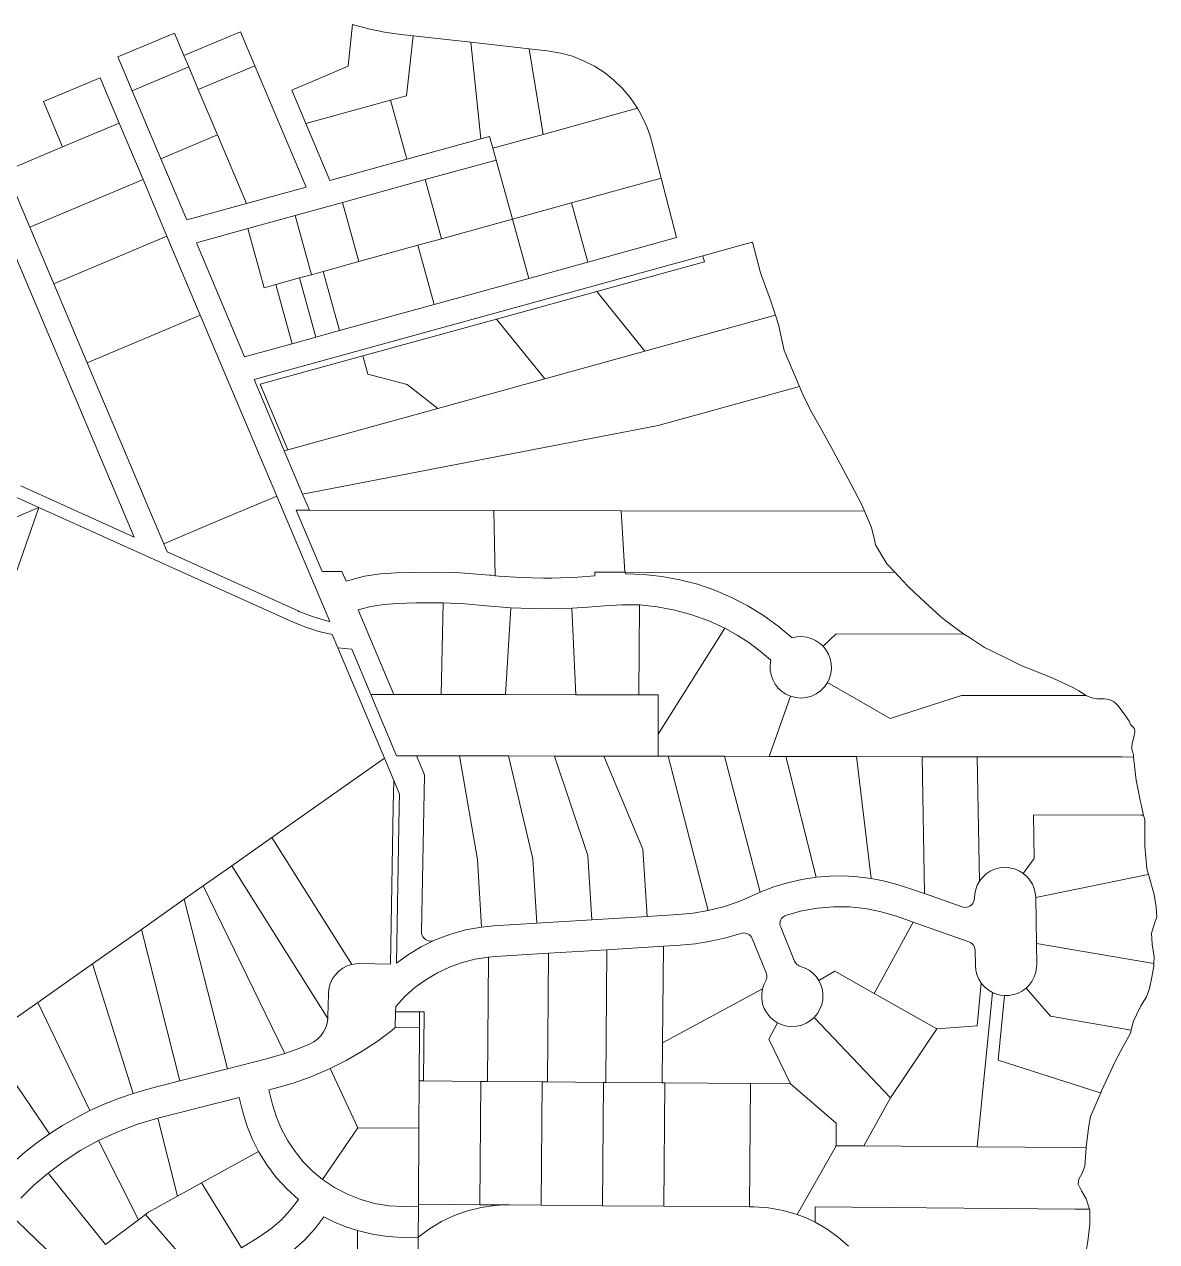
# Model space of a CAD drawing. Header units: feet. Extents: x 2741712 to 2750472, y 1004852 to 1013442.
# Drawn here: x 2744250 to 2746096, y 1011409 to 1013393 of the extents above; entities that cross this region are included whole.
import ezdxf

# ---------------------------------------------------------------- set-up
doc = ezdxf.new("R2010")
doc.units = ezdxf.units.FT
doc.header["$LTSCALE"] = 0.015
doc.header["$MEASUREMENT"] = 0
doc.layers.add('Carver County Parcels', color=7, linetype='Continuous')

msp = doc.modelspace()

# ---------------------------------------------------------------- linework, layer by layer
at = {"layer": 'Carver County Parcels', "lineweight": 5, "ltscale": 100}
for p, q in [((2744785.2, 1013392.9), (2744777.7, 1013325.5)), ((2744811.1, 1013385.8), (2744785.2, 1013392.9)), ((2744837.3, 1013380.3), (2744811.1, 1013385.8)), ((2744494.7, 1013378.7), (2744402.6, 1013339.8)), ((2744510.3, 1013341.9), (2744494.7, 1013378.7)), ((2744602.4, 1013380.8), (2744510.3, 1013341.9)), ((2744625.7, 1013325.5), (2744602.4, 1013380.8)), ((2744863.9, 1013376.5), (2744837.3, 1013380.3)), ((2744883.7, 1013374.2), (2744863.9, 1013376.5)), ((2744872.9, 1013276.6), (2744883.7, 1013374.2)), ((2744978.1, 1013363.7), (2744883.7, 1013374.2)), ((2744994, 1013206.3), (2744978.1, 1013363.7)), ((2744978.1, 1013363.7), (2744978.1, 1013363.7)), ((2745073, 1013353.1), (2744978.1, 1013363.7)), ((2745095.5, 1013213.6), (2745073, 1013353.1)), ((2745073, 1013353.1), (2745073, 1013353.1)), ((2745102.4, 1013349.9), (2745073, 1013353.1)), ((2745124.7, 1013346.1), (2745102.4, 1013349.9)), ((2745143.5, 1013340.8), (2745124.7, 1013346.1)), ((2745124.7, 1013346.1), (2745124.7, 1013346.1)), ((2744402.6, 1013339.8), (2744426, 1013284.5)), ((2744426, 1013284.5), (2744518.1, 1013323.4)), ((2744510.3, 1013341.9), (2744518.1, 1013323.4)), ((2744510.3, 1013341.9), (2744510.3, 1013341.9)), ((2744533.6, 1013286.6), (2744518.1, 1013323.4)), ((2744625.7, 1013325.5), (2744533.6, 1013286.6)), ((2744709.3, 1013127.7), (2744625.7, 1013325.5)), ((2744625.7, 1013325.5), (2744625.7, 1013325.5)), ((2744778, 1013324.7), (2744685.9, 1013285.8)), ((2744777.7, 1013325.5), (2744778, 1013324.7)), ((2745161.7, 1013333.7), (2745143.5, 1013340.8)), ((2745179.2, 1013324.8), (2745161.7, 1013333.7)), ((2745195.6, 1013314.2), (2745179.2, 1013324.8)), ((2744373.5, 1013305.8), (2744281.4, 1013266.9)), ((2744404.7, 1013232.1), (2744373.5, 1013305.8)), ((2745211, 1013302.1), (2745195.6, 1013314.2)), ((2744426, 1013284.5), (2744472.7, 1013174)), ((2744533.6, 1013286.6), (2744564.8, 1013212.9)), ((2744533.6, 1013286.6), (2744533.6, 1013286.6)), ((2744685.9, 1013285.8), (2744708.9, 1013231.3)), ((2745225, 1013288.5), (2745211, 1013302.1)), ((2745237.6, 1013273.5), (2745225, 1013288.5)), ((2744281.4, 1013266.9), (2744312.6, 1013193.2)), ((2744708.9, 1013231.3), (2744846.9, 1013269.4)), ((2744846.9, 1013269.4), (2744872.9, 1013276.6)), ((2744873.5, 1013173), (2744846.9, 1013269.4)), ((2744872.9, 1013276.6), (2744872.9, 1013276.6)), ((2745249.6, 1013256.1), (2745237.6, 1013273.5)), ((2745249.6, 1013256.1), (2745095.5, 1013213.6)), ((2745252.2, 1013251.6), (2745249.6, 1013256.1)), ((2745259.4, 1013238), (2745252.2, 1013251.6)), ((2744404.7, 1013232.1), (2744312.6, 1013193.2)), ((2744404.7, 1013232.1), (2744404.7, 1013232.1)), ((2744443.6, 1013140), (2744404.7, 1013232.1)), ((2744708.9, 1013231.3), (2744748.2, 1013138.5)), ((2745265.1, 1013224.7), (2745259.4, 1013238)), ((2745269.9, 1013211), (2745265.1, 1013224.7)), ((2744472.7, 1013174), (2744564.8, 1013212.9)), ((2744564.8, 1013212.9), (2744612.1, 1013100.9)), ((2744873.5, 1013173), (2744994, 1013206.3)), ((2744994, 1013206.3), (2745008.4, 1013210.3)), ((2745008.4, 1013210.3), (2745013.8, 1013191)), ((2745095.5, 1013213.6), (2745013.8, 1013191)), ((2745272.1, 1013203), (2745269.9, 1013211)), ((2744312.6, 1013193.2), (2744220.5, 1013154.3)), ((2745013.8, 1013191), (2745019.1, 1013171.7)), ((2745288, 1013142.2), (2745272.1, 1013203)), ((2744472.7, 1013174), (2744514.9, 1013074.1)), ((2744748.2, 1013138.5), (2744873.5, 1013173)), ((2744873.5, 1013173), (2744873.5, 1013173)), ((2745019.1, 1013171.7), (2744903.4, 1013139.8)), ((2745045.7, 1013075.3), (2745019.1, 1013171.7)), ((2745019.1, 1013171.7), (2745045.7, 1013075.3)), ((2745019.1, 1013171.7), (2745019.1, 1013171.7)), ((2744220.5, 1013154.3), (2744259.4, 1013062.2)), ((2744443.6, 1013140), (2744259.4, 1013062.2)), ((2744482.5, 1013047.9), (2744443.6, 1013140)), ((2744443.6, 1013140), (2744443.6, 1013140)), ((2744612.1, 1013100.9), (2744709.3, 1013127.7)), ((2744709.3, 1013127.7), (2744709.3, 1013127.7)), ((2744903.4, 1013139.8), (2744768.5, 1013102.6)), ((2744903.4, 1013139.8), (2744930, 1013043.4)), ((2745288, 1013142.2), (2745142.1, 1013101.9)), ((2745142.1, 1013101.9), (2745288, 1013142.2)), ((2745313.2, 1013045.5), (2745288, 1013142.2)), ((2744514.9, 1013074.1), (2744612.1, 1013100.9)), ((2744612.1, 1013100.9), (2744612.1, 1013100.9)), ((2744768.5, 1013102.6), (2744691.4, 1013081.3)), ((2744795.1, 1013006.2), (2744768.5, 1013102.6)), ((2745045.7, 1013075.3), (2745142.1, 1013101.9)), ((2745142.1, 1013101.9), (2745168.7, 1013005.6)), ((2744429.3, 1012557.4), (2744214.8, 1013065)), ((2744691.4, 1013081.3), (2744614.3, 1013060)), ((2744691.4, 1013081.3), (2744718, 1012984.9)), ((2744930, 1013043.4), (2745045.7, 1013075.3)), ((2745072.3, 1012979), (2745045.7, 1013075.3)), ((2745045.7, 1013075.3), (2745045.7, 1013075.3)), ((2744259.4, 1013062.2), (2744298.3, 1012970)), ((2744298.3, 1012970), (2744482.5, 1013047.9)), ((2744537, 1012918.9), (2744482.5, 1013047.9)), ((2744482.5, 1013047.9), (2744482.5, 1013047.9)), ((2744614.3, 1013060), (2744530.6, 1013036.9)), ((2744640.9, 1012963.6), (2744614.3, 1013060)), ((2745168.7, 1013005.6), (2745313.2, 1013045.5)), ((2745313.2, 1013045.5), (2745313.2, 1013045.5)), ((2744530.6, 1013036.9), (2744609.1, 1012851.1)), ((2744891.5, 1013032.8), (2744795.1, 1013006.2)), ((2744891.5, 1013032.8), (2744930, 1013043.4)), ((2744891.5, 1013032.8), (2744918.1, 1012936.4)), ((2744930, 1013043.4), (2744930, 1013043.4)), ((2745422.2, 1013034), (2745361.9, 1013017.4)), ((2745437, 1013038.1), (2745422.2, 1013034)), ((2745450.2, 1012987.8), (2745437, 1013038.1)), ((2745437, 1013038.1), (2745437, 1013038.1)), ((2745356, 1013015.8), (2744624.8, 1012814)), ((2744795.1, 1013006.2), (2744737.2, 1012990.2)), ((2744795.1, 1013006.2), (2744795.1, 1013006.2)), ((2745072.3, 1012979), (2745168.7, 1013005.6)), ((2745168.7, 1013005.6), (2745168.7, 1013005.6)), ((2745358.6, 1013006.1), (2745183, 1012957.6)), ((2745361.9, 1013017.4), (2745356, 1013015.8)), ((2745356, 1013015.8), (2745358.6, 1013006.1)), ((2744737.2, 1012990.2), (2744718, 1012984.9)), ((2744737.2, 1012990.2), (2744763.8, 1012893.8)), ((2745466.4, 1012943.3), (2745450.2, 1012987.8)), ((2744298.3, 1012970), (2744352.8, 1012841.1)), ((2744660.1, 1012968.9), (2744640.9, 1012963.6)), ((2744660.1, 1012968.9), (2744698.7, 1012979.6)), ((2744686.7, 1012872.5), (2744660.1, 1012968.9)), ((2744698.7, 1012979.6), (2744718, 1012984.9)), ((2744725.3, 1012883.2), (2744698.7, 1012979.6)), ((2744718, 1012984.9), (2744718, 1012984.9)), ((2744918.1, 1012936.4), (2745072.3, 1012979)), ((2745072.3, 1012979), (2745072.3, 1012979)), ((2744640.9, 1012963.6), (2744640.9, 1012963.6)), ((2745183, 1012957.6), (2745019.9, 1012912.6)), ((2745261.2, 1012860.2), (2745183, 1012957.6)), ((2744763.8, 1012893.8), (2744918.1, 1012936.4)), ((2744918.1, 1012936.4), (2744918.1, 1012936.4)), ((2745474.3, 1012919), (2745466.4, 1012943.3)), ((2744352.8, 1012841.1), (2744537, 1012918.9)), ((2744661.6, 1012624.2), (2744537, 1012918.9)), ((2744537, 1012918.9), (2744537, 1012918.9)), ((2745019.9, 1012912.6), (2744802.1, 1012852.5)), ((2745019.9, 1012912.6), (2745019.9, 1012912.6)), ((2745098.2, 1012815.2), (2745019.9, 1012912.6)), ((2745261.2, 1012860.2), (2745474.3, 1012919)), ((2745479.3, 1012903.8), (2745474.3, 1012919)), ((2744725.3, 1012883.2), (2744763.8, 1012893.8)), ((2744763.8, 1012893.8), (2744763.8, 1012893.8)), ((2745488.3, 1012861.5), (2745479.3, 1012903.8)), ((2744609.1, 1012851.1), (2744686.7, 1012872.5)), ((2744686.7, 1012872.5), (2744725.3, 1012883.2)), ((2744725.3, 1012883.2), (2744725.3, 1012883.2)), ((2744802.1, 1012852.5), (2744634.6, 1012806.3)), ((2744802.1, 1012852.5), (2744810.2, 1012823)), ((2744802.1, 1012852.5), (2744802.1, 1012852.5)), ((2745098.2, 1012815.2), (2745261.2, 1012860.2)), ((2745261.2, 1012860.2), (2745261.2, 1012860.2)), ((2745503.5, 1012825.5), (2745488.3, 1012861.5)), ((2744352.8, 1012841.1), (2744376.2, 1012785.8)), ((2744624.8, 1012814), (2744673.8, 1012698)), ((2744810.2, 1012823), (2744873.9, 1012806)), ((2744924.1, 1012767.1), (2745098.2, 1012815.2)), ((2745513.3, 1012802.9), (2745503.5, 1012825.5)), ((2744634.6, 1012806.3), (2744679.5, 1012699.6)), ((2744634.6, 1012806.3), (2744634.6, 1012806.3)), ((2744924.1, 1012767.1), (2744873.9, 1012806)), ((2745283.4, 1012739.4), (2745513.3, 1012802.9)), ((2745519, 1012789.9), (2745513.3, 1012802.9)), ((2745531.7, 1012762.9), (2745519, 1012789.9)), ((2744376.2, 1012785.8), (2744407.3, 1012712.2)), ((2744924.1, 1012767.1), (2744679.5, 1012699.6)), ((2745547.1, 1012736.5), (2745531.7, 1012762.9)), ((2745283.4, 1012739.4), (2744703.6, 1012627.5)), ((2745283.4, 1012739.4), (2745283.4, 1012739.4)), ((2745568.4, 1012697.8), (2745547.1, 1012736.5)), ((2745547.1, 1012736.5), (2745547.1, 1012736.5)), ((2744407.3, 1012712.2), (2744461.8, 1012583.2)), ((2744673.8, 1012698), (2744679.5, 1012699.6)), ((2744673.8, 1012698), (2744703.6, 1012627.5)), ((2745597.4, 1012644.1), (2745568.4, 1012697.8)), ((2744274, 1012605.5), (2744146, 1012663.2)), ((2744244.7, 1012640.6), (2744429.3, 1012557.4)), ((2745615.1, 1012609.9), (2745597.4, 1012644.1)), ((2744569.5, 1012585.3), (2744661.6, 1012624.2)), ((2744747.9, 1012419.9), (2744661.6, 1012624.2)), ((2744661.6, 1012624.2), (2744661.6, 1012624.2)), ((2744703.6, 1012627.5), (2744714.7, 1012601.2)), ((2745618.5, 1012602.3), (2745615.1, 1012609.9)), ((2744274, 1012605.5), (2744122.7, 1012542.2)), ((2744274, 1012605.5), (2744207.7, 1012416.8)), ((2744688.1, 1012418.7), (2744274, 1012605.5)), ((2744714.7, 1012601.2), (2744693.2, 1012601.4)), ((2744693.2, 1012601.4), (2744735.4, 1012501.4)), ((2744714.7, 1012601.2), (2745015.5, 1012600.7)), ((2745223, 1012600.3), (2745015.5, 1012600.7)), ((2745015.5, 1012600.7), (2745017.3, 1012494.4)), ((2745223, 1012600.3), (2745619.6, 1012599.7)), ((2745228.9, 1012500.3), (2745223, 1012600.3)), ((2745619.6, 1012599.7), (2745618.5, 1012602.3)), ((2745630.9, 1012573.2), (2745619.6, 1012599.7)), ((2744461.8, 1012583.2), (2744477.4, 1012546.4)), ((2744477.4, 1012546.4), (2744569.5, 1012585.3)), ((2745636.2, 1012550.9), (2745630.9, 1012573.2)), ((2744429.3, 1012557.4), (2744429.3, 1012557.4)), ((2745637.6, 1012544.9), (2745636.2, 1012550.9)), ((2744477.4, 1012546.4), (2744482.9, 1012533.2)), ((2744482.9, 1012533.2), (2744696.3, 1012436.9)), ((2745655.7, 1012513.9), (2745637.6, 1012544.9)), ((2745669.3, 1012499.6), (2745655.7, 1012513.9)), ((2744735.4, 1012501.4), (2744757, 1012501.1)), ((2744757, 1012501.1), (2744767.8, 1012501.1)), ((2744767.8, 1012501.1), (2744774.5, 1012485.4)), ((2744777, 1012486.3), (2744794, 1012491)), ((2744794, 1012491), (2744804.8, 1012493.4)), ((2744804.8, 1012493.4), (2744830.6, 1012497.4)), ((2744830.6, 1012497.4), (2744856.6, 1012499.1)), ((2744856.6, 1012499.1), (2744887, 1012499.9)), ((2744887, 1012499.9), (2744923.6, 1012500.2)), ((2744923.6, 1012500.2), (2744960.2, 1012499)), ((2744960.2, 1012499), (2745008.5, 1012495.4)), ((2744960.2, 1012499), (2744960.2, 1012499)), ((2745008.5, 1012495.4), (2745010.9, 1012495.1)), ((2745010.9, 1012495.1), (2745017.3, 1012494.4)), ((2745017.3, 1012494.4), (2745023.7, 1012493.8)), ((2745023.7, 1012493.8), (2745059.9, 1012491.4)), ((2745059.9, 1012491.4), (2745096.2, 1012490.6)), ((2745096.2, 1012490.6), (2745110.1, 1012490.6)), ((2745110.1, 1012490.6), (2745124.1, 1012490.9)), ((2745110.1, 1012490.6), (2745110.1, 1012490.6)), ((2745124.1, 1012490.9), (2745152.2, 1012492.1)), ((2745152.2, 1012492.1), (2745180.2, 1012494.2)), ((2745180.2, 1012494.2), (2745179.8, 1012500.4)), ((2745179.8, 1012500.4), (2745228.9, 1012500.3)), ((2745228.9, 1012500.3), (2745229.9, 1012500.3)), ((2745669.3, 1012499.6), (2745229.9, 1012500.3)), ((2745229.9, 1012500.3), (2745230.1, 1012497.3)), ((2745229.9, 1012500.3), (2745669.3, 1012499.6)), ((2745229.9, 1012500.3), (2745229.9, 1012500.3)), ((2745230.1, 1012497.3), (2745259.8, 1012496.4)), ((2745259.8, 1012496.4), (2745289.4, 1012493.2)), ((2745289.4, 1012493.2), (2745318.7, 1012487.9)), ((2745680.9, 1012487.4), (2745669.3, 1012499.6)), ((2745669.3, 1012499.6), (2745669.3, 1012499.6)), ((2744774.5, 1012485.4), (2744777, 1012486.3)), ((2745318.7, 1012487.9), (2745347.4, 1012480.4)), ((2745347.4, 1012480.4), (2745375.6, 1012470.7)), ((2745375.6, 1012470.7), (2745402.9, 1012459)), ((2745691.3, 1012476.2), (2745680.9, 1012487.4)), ((2745701.2, 1012466.5), (2745691.3, 1012476.2)), ((2744888.4, 1012450), (2744857.9, 1012449.1)), ((2744932.8, 1012450), (2744888.4, 1012450)), ((2744932.8, 1012450), (2744929.3, 1012300.9)), ((2744932.8, 1012450), (2744932.8, 1012450)), ((2744968.1, 1012448.5), (2744932.8, 1012450)), ((2745402.9, 1012459), (2745429.3, 1012445.4)), ((2745717.6, 1012451.5), (2745701.2, 1012466.5)), ((2745730.1, 1012440), (2745717.6, 1012451.5)), ((2744696.3, 1012436.9), (2744697.5, 1012436.3)), ((2744697.5, 1012436.3), (2744719.7, 1012427.7)), ((2744815, 1012444.2), (2744794, 1012439)), ((2744794, 1012439), (2744852.1, 1012301)), ((2744836.3, 1012447.6), (2744815, 1012444.2)), ((2744857.9, 1012449.1), (2744836.3, 1012447.6)), ((2745003.3, 1012445.5), (2744968.1, 1012448.5)), ((2745042.8, 1012442.2), (2745003.3, 1012445.5)), ((2745042.8, 1012442.2), (2745034.1, 1012300.7)), ((2745042.8, 1012442.2), (2745042.8, 1012442.2)), ((2745076, 1012440.8), (2745042.8, 1012442.2)), ((2745109.2, 1012440.5), (2745076, 1012440.8)), ((2745142.5, 1012441.4), (2745109.2, 1012440.5)), ((2745169.2, 1012443.1), (2745142.5, 1012441.4)), ((2745142.5, 1012441.4), (2745149, 1012300.5)), ((2745142.5, 1012441.4), (2745142.5, 1012441.4)), ((2745195.8, 1012445.4), (2745169.2, 1012443.1)), ((2745224.2, 1012447.2), (2745195.8, 1012445.4)), ((2745252.6, 1012446.7), (2745224.2, 1012447.2)), ((2745251.5, 1012300.3), (2745252.6, 1012446.7)), ((2745252.6, 1012446.7), (2745252.6, 1012446.7)), ((2745281.5, 1012443.8), (2745252.6, 1012446.7)), ((2745310.1, 1012438.5), (2745281.5, 1012443.8)), ((2745338.2, 1012430.9), (2745310.1, 1012438.5)), ((2745365.5, 1012420.9), (2745338.2, 1012430.9)), ((2745429.3, 1012445.4), (2745454.6, 1012429.7)), ((2745454.6, 1012429.7), (2745478.7, 1012412.3)), ((2745743.8, 1012427.3), (2745730.1, 1012440)), ((2744708.8, 1012410.3), (2744688.1, 1012418.7)), ((2744730.2, 1012403.6), (2744708.8, 1012410.3)), ((2744719.7, 1012427.7), (2744742.7, 1012421.1)), ((2744742.7, 1012421.1), (2744747.9, 1012419.9)), ((2744742.7, 1012421.1), (2744742.7, 1012421.1)), ((2745391.9, 1012408.7), (2745365.5, 1012420.9)), ((2745478.7, 1012412.3), (2745501.4, 1012393.1)), ((2745749.5, 1012422.9), (2745743.8, 1012427.3)), ((2745764.7, 1012411.6), (2745749.5, 1012422.9)), ((2745781.3, 1012399.3), (2745764.7, 1012411.6)), ((2744752.1, 1012398.7), (2744730.2, 1012403.6)), ((2744761.2, 1012376.9), (2744752.1, 1012398.7)), ((2744752.1, 1012398.7), (2744752.1, 1012398.7)), ((2745391.9, 1012408.7), (2745283.3, 1012236.4)), ((2745391.9, 1012408.7), (2745391.9, 1012408.7)), ((2745411.9, 1012397.6), (2745391.9, 1012408.7)), ((2745431.1, 1012385.3), (2745411.9, 1012397.6)), ((2745501.4, 1012393.1), (2745509.1, 1012394.7)), ((2745509.1, 1012394.7), (2745516.9, 1012395.1)), ((2745516.9, 1012395.1), (2745524.8, 1012394.3)), ((2745524.8, 1012394.3), (2745532.3, 1012392.2)), ((2745532.3, 1012392.2), (2745539.5, 1012389)), ((2745573.4, 1012399.7), (2745551.9, 1012379.4)), ((2745781.3, 1012399.3), (2745573.4, 1012399.7)), ((2745790.4, 1012393.9), (2745781.3, 1012399.3)), ((2745781.3, 1012399.3), (2745781.3, 1012399.3)), ((2745814.8, 1012377.6), (2745790.4, 1012393.9)), ((2744783.9, 1012374.6), (2744761.2, 1012376.9)), ((2744761.2, 1012376.9), (2744836.9, 1012196.9)), ((2744814.8, 1012301), (2744783.9, 1012374.6)), ((2745449.5, 1012371.7), (2745431.1, 1012385.3)), ((2745466.9, 1012356.9), (2745449.5, 1012371.7)), ((2745539.5, 1012389), (2745546.1, 1012384.7)), ((2745546.1, 1012384.7), (2745551.9, 1012379.4)), ((2745551.9, 1012379.4), (2745556.9, 1012373.2)), ((2745556.9, 1012373.2), (2745560.8, 1012366.3)), ((2745826.6, 1012372), (2745814.8, 1012377.6)), ((2745854, 1012358.6), (2745826.6, 1012372)), ((2745465.7, 1012348.8), (2745466.9, 1012356.9)), ((2745560.8, 1012366.3), (2745563.6, 1012358.9)), ((2745563.6, 1012358.9), (2745565.2, 1012351.1)), ((2745565.2, 1012351.1), (2745565.5, 1012343.1)), ((2745876, 1012347.5), (2745854, 1012358.6)), ((2745465.7, 1012340.7), (2745465.7, 1012348.8)), ((2745467.1, 1012332.7), (2745465.7, 1012340.7)), ((2745469.8, 1012325), (2745467.1, 1012332.7)), ((2745564.5, 1012335.2), (2745562.3, 1012327.6)), ((2745565.5, 1012343.1), (2745564.5, 1012335.2)), ((2745898, 1012338.8), (2745876, 1012347.5)), ((2745923.6, 1012328.4), (2745898, 1012338.8)), ((2745473.7, 1012317.8), (2745469.8, 1012325)), ((2745478.7, 1012311.4), (2745473.7, 1012317.8)), ((2745484.6, 1012305.8), (2745478.7, 1012311.4)), ((2745554, 1012313.2), (2745547.9, 1012307)), ((2745558.9, 1012320.4), (2745554, 1012313.2)), ((2745562.3, 1012327.6), (2745558.9, 1012320.4)), ((2745558.9, 1012320.4), (2745661.2, 1012261.9)), ((2745931.4, 1012325.4), (2745923.6, 1012328.4)), ((2745942.9, 1012319.9), (2745931.4, 1012325.4)), ((2745958.8, 1012312.2), (2745942.9, 1012319.9)), ((2745968.8, 1012306.6), (2745958.8, 1012312.2)), ((2744856.9, 1012201), (2744814.8, 1012301)), ((2744814.8, 1012301), (2744814.8, 1012301)), ((2744852.1, 1012301), (2744814.8, 1012301)), ((2744852.1, 1012301), (2744929.3, 1012300.9)), ((2744929.3, 1012300.9), (2744852.1, 1012301)), ((2744852.1, 1012301), (2744852.1, 1012301)), ((2744929.3, 1012300.9), (2745034.1, 1012300.7)), ((2745034.1, 1012300.7), (2745149, 1012300.5)), ((2745149, 1012300.5), (2745251.5, 1012300.3)), ((2745251.5, 1012300.3), (2745283.4, 1012300.3)), ((2745283.3, 1012236.4), (2745283.4, 1012300.3)), ((2745464.3, 1012200), (2745498.9, 1012298)), ((2745491.4, 1012301.3), (2745484.6, 1012305.8)), ((2745498.9, 1012298), (2745491.4, 1012301.3)), ((2745498.9, 1012298), (2745498.9, 1012298)), ((2745507.3, 1012295.8), (2745498.9, 1012298)), ((2745515.9, 1012295.1), (2745507.3, 1012295.8)), ((2745524.6, 1012296), (2745515.9, 1012295.1)), ((2745533, 1012298.3), (2745524.6, 1012296)), ((2745540.8, 1012302), (2745533, 1012298.3)), ((2745547.9, 1012307), (2745540.8, 1012302)), ((2745777.7, 1012299.3), (2745661.2, 1012261.9)), ((2745777.7, 1012299.3), (2745980.5, 1012299)), ((2745980.5, 1012299), (2745968.8, 1012306.6)), ((2745986.6, 1012296.4), (2745980.5, 1012299)), ((2745980.5, 1012299), (2745980.5, 1012299)), ((2745994.1, 1012294.3), (2745986.6, 1012296.4)), ((2745998.1, 1012293.6), (2745994.1, 1012294.3)), ((2746001.6, 1012293.5), (2745998.1, 1012293.6)), ((2746010.2, 1012293.5), (2746001.6, 1012293.5)), ((2746014.5, 1012293.1), (2746010.2, 1012293.5)), ((2746017.6, 1012292.6), (2746014.5, 1012293.1)), ((2746022, 1012291.1), (2746017.6, 1012292.6)), ((2746025.1, 1012289.3), (2746022, 1012291.1)), ((2746026.9, 1012288.1), (2746025.1, 1012289.3)), ((2746029.7, 1012285.8), (2746026.9, 1012288.1)), ((2746032.4, 1012282.8), (2746029.7, 1012285.8)), ((2746039.2, 1012273.5), (2746032.4, 1012282.8)), ((2746046.3, 1012263.8), (2746039.2, 1012273.5)), ((2746051, 1012257.2), (2746046.3, 1012263.8)), ((2746051.8, 1012254.4), (2746051, 1012257.2)), ((2746053.1, 1012252.2), (2746051.8, 1012254.4)), ((2746058, 1012246.8), (2746053.1, 1012252.2)), ((2745283.2, 1012200.3), (2745283.3, 1012236.4)), ((2746056.1, 1012223.3), (2746058.7, 1012233.3)), ((2746059.3, 1012245), (2746058, 1012246.8)), ((2746058.7, 1012233.3), (2746060.2, 1012240.1)), ((2746059.9, 1012242.8), (2746059.3, 1012245)), ((2746060.2, 1012240.1), (2746059.9, 1012242.8)), ((2746055, 1012217.1), (2746056.1, 1012223.3)), ((2746055, 1012212.4), (2746055, 1012217.1)), ((2746055.6, 1012209), (2746055, 1012212.4)), ((2744653.8, 1012067.8), (2744836.9, 1012196.9)), ((2744852.1, 1012160.8), (2744836.9, 1012196.9)), ((2744856.9, 1012201), (2744889.5, 1012200.9)), ((2744902.5, 1012170.1), (2744889.5, 1012200.9)), ((2744889.5, 1012200.9), (2744959.3, 1012200.8)), ((2744959.3, 1012200.8), (2745039.4, 1012200.7)), ((2744988.8, 1012031.7), (2744959.3, 1012200.8)), ((2744959.3, 1012200.8), (2744959.3, 1012200.8)), ((2745114.4, 1012200.5), (2745039.4, 1012200.7)), ((2745078.9, 1012032.8), (2745039.4, 1012200.7)), ((2745039.4, 1012200.7), (2745039.4, 1012200.7)), ((2745114.4, 1012200.5), (2745114.4, 1012200.5)), ((2745114.4, 1012200.5), (2745168.7, 1012038.3)), ((2745114.4, 1012200.5), (2745194.5, 1012200.4)), ((2745258.3, 1012048.8), (2745194.5, 1012200.4)), ((2745194.5, 1012200.4), (2745194.5, 1012200.4)), ((2745194.5, 1012200.4), (2745283.2, 1012200.3)), ((2745299.4, 1012200.2), (2745283.2, 1012200.3)), ((2745283.2, 1012200.3), (2745283.2, 1012200.3)), ((2745391.3, 1012200.1), (2745299.4, 1012200.2)), ((2745364.5, 1011948.7), (2745299.4, 1012200.2)), ((2745449.3, 1011978.7), (2745391.3, 1012200.1)), ((2745391.3, 1012200.1), (2745391.3, 1012200.1)), ((2745391.3, 1012200.1), (2745464.3, 1012200)), ((2745464.3, 1012200), (2745464.3, 1012200)), ((2745464.3, 1012200), (2745491.3, 1012199.9)), ((2745540.8, 1012003), (2745491.3, 1012199.9)), ((2745606.2, 1012199.7), (2745491.3, 1012199.9)), ((2745606.2, 1012199.7), (2745630.5, 1012001.1)), ((2745606.2, 1012199.7), (2745606.2, 1012199.7)), ((2745606.2, 1012199.7), (2745713.2, 1012199.5)), ((2745717, 1011976.4), (2745713.2, 1012199.5)), ((2745713.2, 1012199.5), (2745713.2, 1012199.5)), ((2745803.2, 1012199.4), (2745713.2, 1012199.5)), ((2745806.6, 1011996.4), (2745803.2, 1012199.4)), ((2745803.2, 1012199.4), (2745803.2, 1012199.4)), ((2745803.2, 1012199.4), (2746038.8, 1012199)), ((2746038.8, 1012199), (2746058, 1012198.9)), ((2746056.8, 1012205.6), (2746055.6, 1012209)), ((2746057.8, 1012203.4), (2746056.8, 1012205.6)), ((2746058, 1012198.9), (2746057.8, 1012203.4)), ((2746059.2, 1012184.6), (2746058, 1012198.9)), ((2746058, 1012198.9), (2746058, 1012198.9)), ((2746062.4, 1012161.4), (2746059.2, 1012184.6)), ((2744851.3, 1012117.9), (2744852.1, 1012160.8)), ((2744852.1, 1012160.8), (2744852.1, 1012160.8)), ((2744852.1, 1012160.8), (2744861.6, 1012138.2)), ((2744902.5, 1012170.1), (2744897.5, 1011914.4)), ((2746069.5, 1012125.7), (2746062.4, 1012161.4)), ((2744861.6, 1012138.2), (2744861.3, 1012118)), ((2744846.7, 1011861.4), (2744851.3, 1012117.9)), ((2744861.3, 1012118), (2744856.7, 1011863)), ((2746070.4, 1012121.4), (2746069.5, 1012125.7)), ((2746074.3, 1012104.4), (2746070.4, 1012121.4)), ((2746069.9, 1012104.4), (2745894.8, 1012104.7)), ((2745894.8, 1012104.7), (2745896, 1012033.4)), ((2746074.3, 1012104.4), (2746069.9, 1012104.4)), ((2746076.1, 1012096.7), (2746074.3, 1012104.4)), ((2746074.3, 1012104.4), (2746074.3, 1012104.4)), ((2746076.4, 1012054.3), (2746076.1, 1012096.7)), ((2744588.3, 1012021.7), (2744653.8, 1012067.8)), ((2744784.1, 1011860.9), (2744653.8, 1012067.8)), ((2746079.5, 1012017.3), (2746076.4, 1012054.3)), ((2745078.9, 1012032.8), (2745085.3, 1011928)), ((2745175.1, 1011933.5), (2745168.7, 1012038.3)), ((2745265, 1011939), (2745258.3, 1012048.8)), ((2745878.2, 1012009.3), (2745896, 1012033.4)), ((2744541.8, 1011988.9), (2744588.3, 1012021.7)), ((2744588.3, 1012021.7), (2744744.9, 1011773.1)), ((2744988.8, 1012031.7), (2744995.5, 1011921.9)), ((2745824.4, 1012012.9), (2745831.8, 1012016.2)), ((2745831.8, 1012016.2), (2745839.6, 1012018.3)), ((2745839.6, 1012018.3), (2745847.7, 1012019.1)), ((2745847.7, 1012019.1), (2745855.8, 1012018.5)), ((2745855.8, 1012018.5), (2745863.8, 1012016.7)), ((2745863.8, 1012016.7), (2745871.3, 1012013.6)), ((2745871.3, 1012013.6), (2745878.2, 1012009.3)), ((2746082.3, 1012007.5), (2746079.5, 1012017.3)), ((2745471.5, 1011987.2), (2745494.2, 1011994.1)), ((2745494.2, 1011994.1), (2745517.3, 1011999.4)), ((2745517.3, 1011999.4), (2745540.8, 1012003)), ((2745540.8, 1012003), (2745563.2, 1012004.8)), ((2745563.2, 1012004.8), (2745585.7, 1012005.1)), ((2745585.7, 1012005.1), (2745608.2, 1012003.8)), ((2745608.2, 1012003.8), (2745630.5, 1012001.1)), ((2745630.5, 1012001.1), (2745649.9, 1011997.4)), ((2745649.9, 1011997.4), (2745669.1, 1011992.5)), ((2745803.1, 1011990.1), (2745806.6, 1011996.4)), ((2745806.6, 1011996.4), (2745811.6, 1012002.8)), ((2745811.6, 1012002.8), (2745817.6, 1012008.4)), ((2745817.6, 1012008.4), (2745824.4, 1012012.9)), ((2745878.2, 1012009.3), (2745884, 1012004.3)), ((2745884, 1012004.3), (2745888.9, 1011998.5)), ((2745888.9, 1011998.5), (2745893, 1011991.9)), ((2745898.5, 1011969.8), (2746076.5, 1012006.3)), ((2746076.5, 1012006.3), (2746082.3, 1012007.5)), ((2746091.5, 1011974.7), (2746082.3, 1012007.5)), ((2744541.8, 1011988.9), (2744510.9, 1011967.1)), ((2744541.8, 1011988.9), (2744674.6, 1011715.7)), ((2745413.7, 1011963.2), (2745437.3, 1011973.3)), ((2745437.3, 1011973.3), (2745449.3, 1011978.7)), ((2745449.3, 1011978.7), (2745471.5, 1011987.2)), ((2745669.1, 1011992.5), (2745688, 1011986.5)), ((2745688, 1011986.5), (2745717, 1011976.4)), ((2745717, 1011976.4), (2745778.5, 1011954.8)), ((2745798.5, 1011969), (2745799, 1011976.2)), ((2745799, 1011976.2), (2745800.6, 1011983.3)), ((2745800.6, 1011983.3), (2745803.1, 1011990.1)), ((2745893, 1011991.9), (2745895.9, 1011984.9)), ((2745895.9, 1011984.9), (2745897.8, 1011977.4)), ((2745897.8, 1011977.4), (2745898.5, 1011969.8)), ((2746094.5, 1011954.5), (2746091.5, 1011974.7)), ((2746091.5, 1011974.7), (2746091.5, 1011974.7)), ((2744510.9, 1011967.1), (2744440.9, 1011917.8)), ((2744510.9, 1011967.1), (2744581.3, 1011690.8)), ((2745364.5, 1011948.7), (2745389.4, 1011955)), ((2745389.4, 1011955), (2745413.7, 1011963.2)), ((2745568.9, 1011955), (2745542.9, 1011952.8)), ((2745594.9, 1011954.7), (2745568.9, 1011955)), ((2745620.9, 1011952), (2745594.9, 1011954.7)), ((2745778.5, 1011954.8), (2745781, 1011954.1)), ((2745781, 1011954.1), (2745783.6, 1011953.9)), ((2745783.6, 1011953.9), (2745786.2, 1011954.2)), ((2745786.2, 1011954.2), (2745788.7, 1011954.9)), ((2745788.7, 1011954.9), (2745791.1, 1011956)), ((2745791.1, 1011956), (2745793.2, 1011957.5)), ((2745793.2, 1011957.5), (2745795, 1011959.4)), ((2745795, 1011959.4), (2745796.5, 1011961.5)), ((2745796.5, 1011961.5), (2745797.6, 1011963.9)), ((2745797.6, 1011963.9), (2745798.3, 1011966.4)), ((2745798.3, 1011966.4), (2745798.5, 1011969)), ((2745898.5, 1011969.8), (2745899.6, 1011895.1)), ((2746095.6, 1011938.7), (2746094.5, 1011954.5)), ((2745175.1, 1011933.5), (2745265, 1011939)), ((2745265, 1011939), (2745316, 1011942.1)), ((2745316, 1011942.1), (2745340.4, 1011944.5)), ((2745340.4, 1011944.5), (2745364.5, 1011948.7)), ((2745484.3, 1011935.6), (2745483.1, 1011933.4)), ((2745485.9, 1011937.5), (2745484.3, 1011935.6)), ((2745487.7, 1011939.1), (2745485.9, 1011937.5)), ((2745489.8, 1011940.4), (2745487.7, 1011939.1)), ((2745492.1, 1011941.4), (2745489.8, 1011940.4)), ((2745517.2, 1011948.3), (2745492.1, 1011941.4)), ((2745542.9, 1011952.8), (2745517.2, 1011948.3)), ((2745646.4, 1011946.8), (2745620.9, 1011952)), ((2745671.4, 1011939.4), (2745646.4, 1011946.8)), ((2745698.8, 1011929.8), (2745671.4, 1011939.4)), ((2746092.2, 1011927.8), (2746095.6, 1011938.7)), ((2744361.5, 1011861.9), (2744440.9, 1011917.8)), ((2744503.8, 1011671.1), (2744440.9, 1011917.8)), ((2744897.6, 1011911.9), (2744897.5, 1011914.4)), ((2744943.5, 1011909.9), (2744969.2, 1011917.1)), ((2744969.2, 1011917.1), (2744995.5, 1011921.9)), ((2744995.5, 1011921.9), (2745015, 1011923.7)), ((2745015, 1011923.7), (2745085.3, 1011928)), ((2745085.3, 1011928), (2745175.1, 1011933.5)), ((2745481.8, 1011928.7), (2745481.7, 1011926.2)), ((2745481.7, 1011926.2), (2745482.1, 1011923.8)), ((2745482.2, 1011931.1), (2745481.8, 1011928.7)), ((2745482.1, 1011923.8), (2745482.8, 1011921.4)), ((2745483.1, 1011933.4), (2745482.2, 1011931.1)), ((2745482.8, 1011921.4), (2745505.4, 1011866.5)), ((2745635.3, 1011813.6), (2745698.8, 1011929.8)), ((2745698.8, 1011929.8), (2745698.8, 1011929.8)), ((2745789.7, 1011897.9), (2745698.8, 1011929.8)), ((2746087.3, 1011911.9), (2746092.2, 1011927.8)), ((2744896.9, 1011889.7), (2744918.5, 1011900.3)), ((2744897.6, 1011911.9), (2744898.2, 1011909.4)), ((2744898.2, 1011909.4), (2744899.2, 1011907.1)), ((2744900.5, 1011905), (2744899.2, 1011907.1)), ((2744900.5, 1011905), (2744902.2, 1011903.1)), ((2744904.1, 1011901.6), (2744902.2, 1011903.1)), ((2744906.3, 1011900.4), (2744904.1, 1011901.6)), ((2744906.3, 1011900.4), (2744908.7, 1011899.5)), ((2744911.2, 1011899.1), (2744908.7, 1011899.5)), ((2744913.7, 1011899.1), (2744911.2, 1011899.1)), ((2744916.1, 1011899.5), (2744913.7, 1011899.1)), ((2744916.1, 1011899.5), (2744918.5, 1011900.3)), ((2744918.5, 1011900.3), (2744943.5, 1011909.9)), ((2745344.2, 1011894.6), (2745319.1, 1011892.2)), ((2745369, 1011898.6), (2745344.2, 1011894.6)), ((2745393.6, 1011904.2), (2745369, 1011898.6)), ((2745417.7, 1011911.5), (2745393.6, 1011904.2)), ((2745420.1, 1011912.1), (2745417.7, 1011911.5)), ((2745422.6, 1011912.3), (2745420.1, 1011912.1)), ((2745425.1, 1011912.1), (2745422.6, 1011912.3)), ((2745427.5, 1011911.4), (2745425.1, 1011912.1)), ((2745429.8, 1011910.4), (2745427.5, 1011911.4)), ((2745431.9, 1011909), (2745429.8, 1011910.4)), ((2745433.7, 1011907.3), (2745431.9, 1011909)), ((2745435.2, 1011905.2), (2745433.7, 1011907.3)), ((2745436.4, 1011903), (2745435.2, 1011905.2)), ((2745459.2, 1011847.5), (2745436.4, 1011903)), ((2745792.1, 1011896.8), (2745789.7, 1011897.9)), ((2745794.2, 1011895.3), (2745792.1, 1011896.8)), ((2745796.1, 1011893.5), (2745794.2, 1011895.3)), ((2746091, 1011862.2), (2745899.6, 1011895.1)), ((2745899.6, 1011895.1), (2745900.1, 1011860.8)), ((2746088.2, 1011893.8), (2746087.3, 1011911.9)), ((2744856.7, 1011863), (2744876.2, 1011877.2)), ((2744876.2, 1011877.2), (2744896.9, 1011889.7)), ((2745104.6, 1011879.1), (2745018, 1011873.8)), ((2745104.6, 1011879.1), (2745102.8, 1011669.5)), ((2745199.6, 1011884.9), (2745104.6, 1011879.1)), ((2745197.8, 1011668.7), (2745199.6, 1011884.9)), ((2745291.6, 1011890.5), (2745199.6, 1011884.9)), ((2745290.3, 1011733), (2745291.6, 1011890.5)), ((2745319.1, 1011892.2), (2745291.6, 1011890.5)), ((2745797.6, 1011891.4), (2745796.1, 1011893.5)), ((2745798.7, 1011889), (2745797.6, 1011891.4)), ((2745799.5, 1011886.5), (2745798.7, 1011889)), ((2745799.7, 1011883.9), (2745799.5, 1011886.5)), ((2745800.1, 1011859.4), (2745799.7, 1011883.9)), ((2746091.6, 1011873.3), (2746088.2, 1011893.8)), ((2744271.9, 1011798.7), (2744361.5, 1011861.9)), ((2744427.8, 1011650.8), (2744361.5, 1011861.9)), ((2744762.4, 1011849.6), (2744769, 1011854.6)), ((2744769, 1011854.6), (2744776.3, 1011858.4)), ((2744776.3, 1011858.4), (2744784.1, 1011860.9)), ((2744784.1, 1011860.9), (2744790.3, 1011862)), ((2744784.1, 1011860.9), (2744784.1, 1011860.9)), ((2744790.3, 1011862), (2744796.6, 1011862.3)), ((2744796.6, 1011862.3), (2744846.7, 1011861.4)), ((2744943.1, 1011856.5), (2744923.3, 1011847.1)), ((2744963.7, 1011863.9), (2744943.1, 1011856.5)), ((2744984.9, 1011869.4), (2744963.7, 1011863.9)), ((2745006.5, 1011872.8), (2744984.9, 1011869.4)), ((2745006.5, 1011872.8), (2745004.8, 1011670.3)), ((2745018, 1011873.8), (2745006.5, 1011872.8)), ((2745505.4, 1011866.5), (2745506.4, 1011864.4)), ((2745506.4, 1011864.4), (2745507.8, 1011862.6)), ((2745507.8, 1011862.6), (2745509.3, 1011861)), ((2745509.3, 1011861), (2745511.1, 1011859.6)), ((2745511.1, 1011859.6), (2745513.1, 1011858.5)), ((2745513.1, 1011858.5), (2745515.3, 1011857.7)), ((2745515.3, 1011857.7), (2745522.5, 1011855.1)), ((2745522.5, 1011855.1), (2745529.2, 1011851.4)), ((2745800.8, 1011851.7), (2745800.1, 1011859.4)), ((2745899.9, 1011856.4), (2745898.6, 1011848.3)), ((2745900.1, 1011860.8), (2745899.9, 1011856.4)), ((2746087.8, 1011840.4), (2746090.8, 1011858.1)), ((2746090.8, 1011858.1), (2746091, 1011862.2)), ((2746091, 1011862.2), (2746091.6, 1011873.3)), ((2746091, 1011862.2), (2746091, 1011862.2)), ((2744748.7, 1011829.4), (2744752.1, 1011836.8)), ((2744752.1, 1011836.8), (2744756.7, 1011843.6)), ((2744756.7, 1011843.6), (2744762.4, 1011849.6)), ((2744904.5, 1011836), (2744886.8, 1011823.1)), ((2744923.3, 1011847.1), (2744904.5, 1011836)), ((2745458.4, 1011834.3), (2745459.3, 1011836.4)), ((2745459.9, 1011845.3), (2745459.2, 1011847.5)), ((2745459.3, 1011836.4), (2745460, 1011838.5)), ((2745460.3, 1011843.1), (2745459.9, 1011845.3)), ((2745460, 1011838.5), (2745460.3, 1011840.8)), ((2745460.3, 1011840.8), (2745460.3, 1011843.1)), ((2745529.2, 1011851.4), (2745535.3, 1011846.7)), ((2745535.3, 1011846.7), (2745540.6, 1011841.1)), ((2745540.6, 1011841.1), (2745545, 1011834.8)), ((2745545, 1011834.8), (2745570.9, 1011849.9)), ((2745545, 1011834.8), (2745548.5, 1011827.5)), ((2745570.9, 1011849.9), (2745635.3, 1011813.6)), ((2745802.6, 1011844.3), (2745800.8, 1011851.7)), ((2745805.6, 1011837.2), (2745802.6, 1011844.3)), ((2745809.7, 1011830.6), (2745805.6, 1011837.2)), ((2745896.1, 1011840.6), (2745892.3, 1011833.3)), ((2745898.6, 1011848.3), (2745896.1, 1011840.6)), ((2746084.1, 1011821.9), (2746087.8, 1011840.4)), ((2744745.7, 1011813.2), (2744746.5, 1011821.4)), ((2744746.5, 1011821.4), (2744748.7, 1011829.4)), ((2744886.8, 1011823.1), (2744870.4, 1011808.5)), ((2745453.1, 1011821), (2745290.3, 1011733)), ((2745451.9, 1011812.9), (2745453.1, 1011821)), ((2745453.1, 1011821), (2745455.3, 1011827.8)), ((2745453.1, 1011821), (2745453.1, 1011821)), ((2745455.3, 1011827.8), (2745458.4, 1011834.3)), ((2745548.5, 1011827.5), (2745550.8, 1011819.7)), ((2745550.8, 1011819.7), (2745551.7, 1011811.6)), ((2745802.8, 1011761), (2745809.7, 1011830.6)), ((2745803.2, 1011563.7), (2745828.2, 1011815.1)), ((2745809.7, 1011830.6), (2745809.7, 1011830.6)), ((2745815, 1011824.5), (2745809.7, 1011830.6)), ((2745821.2, 1011819.3), (2745815, 1011824.5)), ((2745828.2, 1011815.1), (2745821.2, 1011819.3)), ((2745834.5, 1011812.6), (2745828.2, 1011815.1)), ((2745828.2, 1011815.1), (2745828.2, 1011815.1)), ((2745876.7, 1011817.8), (2745870, 1011814.3)), ((2745882.8, 1011822.4), (2745876.7, 1011817.8)), ((2745887.3, 1011826.8), (2745882.8, 1011822.4)), ((2745922.6, 1011776.5), (2745882.8, 1011822.4)), ((2745892.3, 1011833.3), (2745887.3, 1011826.8)), ((2746078.9, 1011808.2), (2746084.1, 1011821.9)), ((2744271.9, 1011798.7), (2744228.3, 1011768.1)), ((2744357, 1011622.8), (2744271.9, 1011798.7)), ((2744745, 1011775.9), (2744745.7, 1011813.2)), ((2744870.4, 1011808.5), (2744855.4, 1011792.6)), ((2745452, 1011804.8), (2745451.9, 1011812.9)), ((2745453.4, 1011796.8), (2745452, 1011804.8)), ((2745456.1, 1011789.2), (2745453.4, 1011796.8)), ((2745549.8, 1011795.6), (2745546.9, 1011788)), ((2745551.4, 1011803.5), (2745549.8, 1011795.6)), ((2745551.7, 1011811.6), (2745551.4, 1011803.5)), ((2745635.3, 1011813.6), (2745737.3, 1011756.2)), ((2745635.3, 1011813.6), (2745635.3, 1011813.6)), ((2745841.1, 1011810.9), (2745834.5, 1011812.6)), ((2745847.8, 1011810.2), (2745837.3, 1011704.7)), ((2745847.8, 1011810.2), (2745841.1, 1011810.9)), ((2745855.4, 1011810.4), (2745847.8, 1011810.2)), ((2745847.8, 1011810.2), (2745847.8, 1011810.2)), ((2745862.9, 1011811.8), (2745855.4, 1011810.4)), ((2745870, 1011814.3), (2745862.9, 1011811.8)), ((2746069.6, 1011793.3), (2746078.9, 1011808.2)), ((2744744.9, 1011773.1), (2744745, 1011775.9)), ((2744855.3, 1011783.6), (2744854.8, 1011758.1)), ((2744855.4, 1011792.6), (2744855.3, 1011783.6)), ((2744894.3, 1011783.5), (2744855.3, 1011783.6)), ((2744894.3, 1011783.5), (2744894.2, 1011757.5)), ((2744901.6, 1011783.5), (2744894.3, 1011783.5)), ((2744894.3, 1011783.5), (2744894.3, 1011783.5)), ((2744900.8, 1011671.2), (2744901.6, 1011783.5)), ((2744901.6, 1011783.5), (2744901.6, 1011783.5)), ((2745460, 1011782.1), (2745456.1, 1011789.2)), ((2745465, 1011775.7), (2745460, 1011782.1)), ((2745471, 1011770.2), (2745465, 1011775.7)), ((2745542.8, 1011781), (2745537.6, 1011774.7)), ((2745546.9, 1011788), (2745542.8, 1011781)), ((2745922.6, 1011776.5), (2746054, 1011753.6)), ((2746057.4, 1011767.5), (2746062.5, 1011779)), ((2746062.5, 1011779), (2746069.6, 1011793.3)), ((2744737.9, 1011751.1), (2744741.4, 1011758)), ((2744741.4, 1011758), (2744743.7, 1011765.4)), ((2744743.7, 1011765.4), (2744744.9, 1011773.1)), ((2744744.9, 1011773.1), (2744744.9, 1011773.1)), ((2744854.8, 1011758.1), (2744848.9, 1011753.2)), ((2744854.8, 1011758.1), (2744894.2, 1011757.5)), ((2744893.6, 1011671.3), (2744894.2, 1011757.5)), ((2744894.2, 1011757.5), (2744894.2, 1011757.5)), ((2745477.8, 1011765.7), (2745463.4, 1011739.4)), ((2745477.8, 1011765.7), (2745471, 1011770.2)), ((2745485.2, 1011762.4), (2745477.8, 1011765.7)), ((2745477.8, 1011765.7), (2745477.8, 1011765.7)), ((2745493, 1011760.3), (2745485.2, 1011762.4)), ((2745501.1, 1011759.6), (2745493, 1011760.3)), ((2745509.2, 1011760.1), (2745501.1, 1011759.6)), ((2745517.1, 1011762), (2745509.2, 1011760.1)), ((2745524.6, 1011765.1), (2745517.1, 1011762)), ((2745531.5, 1011769.4), (2745524.6, 1011765.1)), ((2745537.6, 1011774.7), (2745531.5, 1011769.4)), ((2745537.6, 1011774.7), (2745661.9, 1011643.7)), ((2745661.9, 1011643.7), (2745737.3, 1011756.2)), ((2745737.3, 1011756.2), (2745802.8, 1011761)), ((2746054, 1011753.6), (2746057.4, 1011767.5)), ((2744721.8, 1011734.6), (2744728, 1011739.2)), ((2744728, 1011739.2), (2744733.4, 1011744.8)), ((2744733.4, 1011744.8), (2744737.9, 1011751.1)), ((2744825.2, 1011735.6), (2744800.5, 1011719.4)), ((2744848.9, 1011753.2), (2744825.2, 1011735.6)), ((2745463.4, 1011739.4), (2745498.9, 1011666.2)), ((2746041.3, 1011728.5), (2746052.9, 1011748.7)), ((2746052.9, 1011748.7), (2746054, 1011753.6)), ((2746054, 1011753.6), (2746054, 1011753.6)), ((2744291.1, 1011584.7), (2744193.7, 1011728.1)), ((2744645, 1011707.1), (2744674.6, 1011715.7)), ((2744674.6, 1011715.7), (2744694.9, 1011722.9)), ((2744674.6, 1011715.7), (2744674.6, 1011715.7)), ((2744694.9, 1011722.9), (2744714.9, 1011731)), ((2744714.9, 1011731), (2744721.8, 1011734.6)), ((2744800.5, 1011719.4), (2744774.9, 1011704.6)), ((2745289.8, 1011667.9), (2745290.3, 1011733)), ((2745290.3, 1011733), (2745290.3, 1011733)), ((2746028.2, 1011702.8), (2746041.3, 1011728.5)), ((2744581.3, 1011690.8), (2744645, 1011707.1)), ((2744774.9, 1011704.6), (2744748.6, 1011691.3)), ((2746001.8, 1011652.4), (2745837.3, 1011704.7)), ((2746017, 1011679.5), (2746028.2, 1011702.8)), ((2744503.8, 1011671.1), (2744581.3, 1011690.8)), ((2744581.3, 1011690.8), (2744581.3, 1011690.8)), ((2744718.9, 1011678.5), (2744688.4, 1011667.6)), ((2744748.6, 1011691.3), (2744718.9, 1011678.5)), ((2744748.6, 1011691.3), (2744793.9, 1011594.6)), ((2746005.8, 1011654.8), (2746017, 1011679.5)), ((2744427.8, 1011650.8), (2744455.2, 1011658.7)), ((2744455.2, 1011658.7), (2744503.8, 1011671.1)), ((2744503.8, 1011671.1), (2744503.8, 1011671.1)), ((2744657.3, 1011658.6), (2744648.8, 1011656.4)), ((2744648.8, 1011656.4), (2744654.8, 1011632.6)), ((2744688.4, 1011667.6), (2744657.3, 1011658.6)), ((2744893.1, 1011594.1), (2744893.6, 1011671.3)), ((2744893.6, 1011671.3), (2744900.8, 1011671.2)), ((2744900.8, 1011671.2), (2744900.8, 1011671.2)), ((2744900.8, 1011671.2), (2744994, 1011670.4)), ((2744994, 1011670.4), (2744992.3, 1011469.4)), ((2745004.8, 1011670.3), (2744994, 1011670.4)), ((2745093.9, 1011669.6), (2745004.8, 1011670.3)), ((2745004.8, 1011670.3), (2745004.8, 1011670.3)), ((2745092.3, 1011468.6), (2745093.9, 1011669.6)), ((2745093.9, 1011669.6), (2745102.8, 1011669.5)), ((2745102.8, 1011669.5), (2745102.8, 1011669.5)), ((2745102.8, 1011669.5), (2745193.9, 1011668.7)), ((2745192.3, 1011467.8), (2745193.9, 1011668.7)), ((2745193.9, 1011668.7), (2745197.8, 1011668.7)), ((2745289.8, 1011667.9), (2745197.8, 1011668.7)), ((2745197.8, 1011668.7), (2745197.8, 1011668.7)), ((2745289.8, 1011667.9), (2745293.9, 1011667.9)), ((2745292.2, 1011466.9), (2745293.9, 1011667.9)), ((2745293.9, 1011667.9), (2745433.9, 1011666.7)), ((2745432.2, 1011465.8), (2745433.9, 1011666.7)), ((2745433.9, 1011666.7), (2745433.9, 1011666.7)), ((2745498.9, 1011666.2), (2745433.9, 1011666.7)), ((2745498.9, 1011666.2), (2745573.4, 1011602.3)), ((2745498.9, 1011666.2), (2745498.9, 1011666.2)), ((2744380.1, 1011633.3), (2744403.7, 1011642.6)), ((2744403.7, 1011642.6), (2744427.8, 1011650.8)), ((2744427.8, 1011650.8), (2744427.8, 1011650.8)), ((2744600.3, 1011644.1), (2744467.6, 1011610.2)), ((2744606.4, 1011620.2), (2744600.3, 1011644.1)), ((2745661.9, 1011643.7), (2745618.1, 1011565.2)), ((2745661.9, 1011643.7), (2745661.9, 1011643.7)), ((2745988, 1011613.4), (2746004.4, 1011651.6)), ((2746004.4, 1011651.6), (2746001.8, 1011652.4)), ((2746004.4, 1011651.6), (2746005.8, 1011654.8)), ((2744334.4, 1011611.2), (2744357, 1011622.8)), ((2744357, 1011622.8), (2744380.1, 1011633.3)), ((2744357, 1011622.8), (2744357, 1011622.8)), ((2744613, 1011598.2), (2744606.4, 1011620.2)), ((2744654.8, 1011632.6), (2744661.1, 1011612.2)), ((2744291.1, 1011584.7), (2744312.4, 1011598.5)), ((2744312.4, 1011598.5), (2744334.4, 1011611.2)), ((2744434.6, 1011600.5), (2744402.4, 1011588.4)), ((2744467.6, 1011610.2), (2744434.6, 1011600.5)), ((2744499.9, 1011483.3), (2744467.6, 1011610.2)), ((2744621.5, 1011576.8), (2744613, 1011598.2)), ((2744661.1, 1011612.2), (2744669.3, 1011592.4)), ((2745573, 1011565.6), (2745573.4, 1011602.3)), ((2745983, 1011581), (2745984.9, 1011598)), ((2745984.9, 1011598), (2745988, 1011613.4)), ((2744270.4, 1011570), (2744291.1, 1011584.7)), ((2744291.1, 1011584.7), (2744291.1, 1011584.7)), ((2744402.4, 1011588.4), (2744371.1, 1011574)), ((2744631.8, 1011556.1), (2744621.5, 1011576.8)), ((2744669.3, 1011592.4), (2744679.4, 1011573.6)), ((2744793.9, 1011594.6), (2744736.2, 1011510.5)), ((2744893.1, 1011594.1), (2744793.9, 1011594.6)), ((2744793.9, 1011594.6), (2744793.9, 1011594.6)), ((2744893.1, 1011594.1), (2744892.3, 1011470.3)), ((2744893.1, 1011594.1), (2744893.1, 1011594.1)), ((2745980.7, 1011563.3), (2745983, 1011581)), ((2744250.5, 1011554.2), (2744270.4, 1011570)), ((2744342.5, 1011558.3), (2744315.1, 1011540.6)), ((2744371.1, 1011574), (2744342.5, 1011558.3)), ((2744436.5, 1011445), (2744371.1, 1011574)), ((2744679.4, 1011573.6), (2744691.3, 1011555.9)), ((2745573, 1011565.6), (2745509.7, 1011453.6)), ((2745573, 1011565.6), (2745618.1, 1011565.2)), ((2745803.2, 1011563.7), (2745618.1, 1011565.2)), ((2745618.1, 1011565.2), (2745618.1, 1011565.2)), ((2745803.2, 1011563.7), (2745958.8, 1011562.4)), ((2745958.8, 1011562.4), (2745980.6, 1011562.2)), ((2745979.7, 1011546.9), (2745980.6, 1011562.2)), ((2745980.6, 1011562.2), (2745980.7, 1011563.3)), ((2744231.4, 1011537.5), (2744250.5, 1011554.2)), ((2744315.1, 1011540.6), (2744288.9, 1011521)), ((2744539.1, 1011504.9), (2744631.8, 1011556.1)), ((2744631.8, 1011556.1), (2744631.8, 1011556.1)), ((2744645.2, 1011534.3), (2744631.8, 1011556.1)), ((2744691.3, 1011555.9), (2744704.8, 1011539.3)), ((2744704.8, 1011539.3), (2744719.8, 1011524.2)), ((2745978.4, 1011532.3), (2745979.7, 1011546.9)), ((2744288.9, 1011521), (2744265.9, 1011501.3)), ((2744288.9, 1011521), (2744382.6, 1011404.3)), ((2744660.6, 1011513.9), (2744645.2, 1011534.3)), ((2744719.8, 1011524.2), (2744736.2, 1011510.5)), ((2745969, 1011510.9), (2745974.2, 1011521)), ((2745974.2, 1011521), (2745978.4, 1011532.3)), ((2744265.9, 1011501.3), (2744244.3, 1011480.2)), ((2744499.9, 1011483.3), (2744539.1, 1011504.9)), ((2744539.1, 1011504.9), (2744604.1, 1011399.2)), ((2744677.9, 1011495), (2744660.6, 1011513.9)), ((2744736.2, 1011510.5), (2744755.8, 1011497.4)), ((2744755.8, 1011497.4), (2744776.6, 1011486.5)), ((2745967.9, 1011503), (2745969, 1011510.9)), ((2745972.9, 1011491.8), (2745967.9, 1011503)), ((2744452.5, 1011457.1), (2744499.9, 1011483.3)), ((2744499.9, 1011483.3), (2744499.9, 1011483.3)), ((2744696.9, 1011477.9), (2744677.9, 1011495)), ((2744683.6, 1011460.4), (2744696.9, 1011477.9)), ((2744776.6, 1011486.5), (2744798.4, 1011477.8)), ((2744798.4, 1011477.8), (2744821, 1011471.5)), ((2745980.9, 1011479.1), (2745972.9, 1011491.8)), ((2745986.1, 1011462.1), (2745980.9, 1011479.1)), ((2744222.8, 1011457.9), (2744324.3, 1011360.2)), ((2744668.6, 1011444.4), (2744683.6, 1011460.4)), ((2744821, 1011471.5), (2744844.2, 1011467.6)), ((2744844.2, 1011467.6), (2744867.7, 1011466.2)), ((2744867.7, 1011466.2), (2744892.3, 1011466.1)), ((2744892.3, 1011466.1), (2744891.9, 1011416.3)), ((2744992.3, 1011469.4), (2744892.3, 1011470.3)), ((2744892.3, 1011470.3), (2744892.3, 1011466.1)), ((2744950.7, 1011451.6), (2744972.3, 1011459.3)), ((2744972.3, 1011459.3), (2744994.5, 1011464.8)), ((2744992.3, 1011469.4), (2745032.5, 1011469)), ((2744992.3, 1011469.4), (2744992.3, 1011469.4)), ((2744994.5, 1011464.8), (2745017.2, 1011468.1)), ((2745017.2, 1011468.1), (2745032.5, 1011469)), ((2745032.5, 1011469), (2745040.2, 1011469)), ((2745040.2, 1011469), (2745092.3, 1011468.6)), ((2745092.3, 1011468.6), (2745192.3, 1011467.8)), ((2745192.3, 1011467.8), (2745292.2, 1011466.9)), ((2745292.2, 1011466.9), (2745432.2, 1011465.8)), ((2745432.2, 1011465.8), (2745439.2, 1011465.7)), ((2745439.2, 1011465.7), (2745463.1, 1011464.2)), ((2745463.1, 1011464.2), (2745486.7, 1011460.2)), ((2745486.7, 1011460.2), (2745509.7, 1011453.6)), ((2745539, 1011441), (2745539.2, 1011465.9)), ((2745539.2, 1011465.9), (2745963, 1011462.3)), ((2745963, 1011462.3), (2745986.1, 1011462.1)), ((2745986.9, 1011459.5), (2745986.1, 1011462.1)), ((2745986.1, 1011462.1), (2745986.1, 1011462.1)), ((2745986.7, 1011437.6), (2745986.9, 1011459.5)), ((2744436.5, 1011445), (2744382.6, 1011404.3)), ((2744447.9, 1011453.6), (2744436.5, 1011445)), ((2744436.5, 1011445), (2744436.5, 1011445)), ((2744447.9, 1011453.6), (2744452.5, 1011457.1)), ((2744447.9, 1011453.6), (2744536.4, 1011350.6)), ((2744651.9, 1011430), (2744668.6, 1011444.4)), ((2744738.3, 1011449.8), (2744723.4, 1011430)), ((2744755.9, 1011440.9), (2744738.3, 1011449.8)), ((2744774.2, 1011433.3), (2744755.9, 1011440.9)), ((2744910.3, 1011430), (2744930, 1011441.8)), ((2744930, 1011441.8), (2744950.7, 1011451.6)), ((2745509.7, 1011453.6), (2745524.6, 1011447.8)), ((2745524.6, 1011447.8), (2745539, 1011441)), ((2745539, 1011441), (2745558.4, 1011429.8)), ((2744633.9, 1011417.6), (2744651.9, 1011430)), ((2744723.4, 1011430), (2744706.7, 1011411.7)), ((2744792.9, 1011427.1), (2744774.2, 1011433.3)), ((2744792.9, 1011427.1), (2744791.8, 1011216)), ((2744792.9, 1011427.1), (2744792.9, 1011427.1)), ((2744817.4, 1011421.2), (2744792.9, 1011427.1)), ((2744842.3, 1011417.6), (2744817.4, 1011421.2)), ((2744891.9, 1011416.3), (2744910.3, 1011430)), ((2745558.4, 1011429.8), (2745576.6, 1011416.6)), ((2745983.6, 1011410), (2745986.7, 1011437.6)), ((2744604.1, 1011399.2), (2744633.9, 1011417.6)), ((2744706.7, 1011411.7), (2744688.3, 1011395.1)), ((2744867.4, 1011416.2), (2744842.3, 1011417.6)), ((2744891.9, 1011416.3), (2744867.4, 1011416.2)), ((2744891.4, 1011333.1), (2744891.9, 1011416.3)), ((2744891.9, 1011416.3), (2744891.9, 1011416.3)), ((2745576.6, 1011416.6), (2745593.3, 1011401.6)), ((2745979.8, 1011387.1), (2745983.6, 1011410))]:
    msp.add_line(p, q, dxfattribs=at)

doc.saveas('drawing.dxf')
